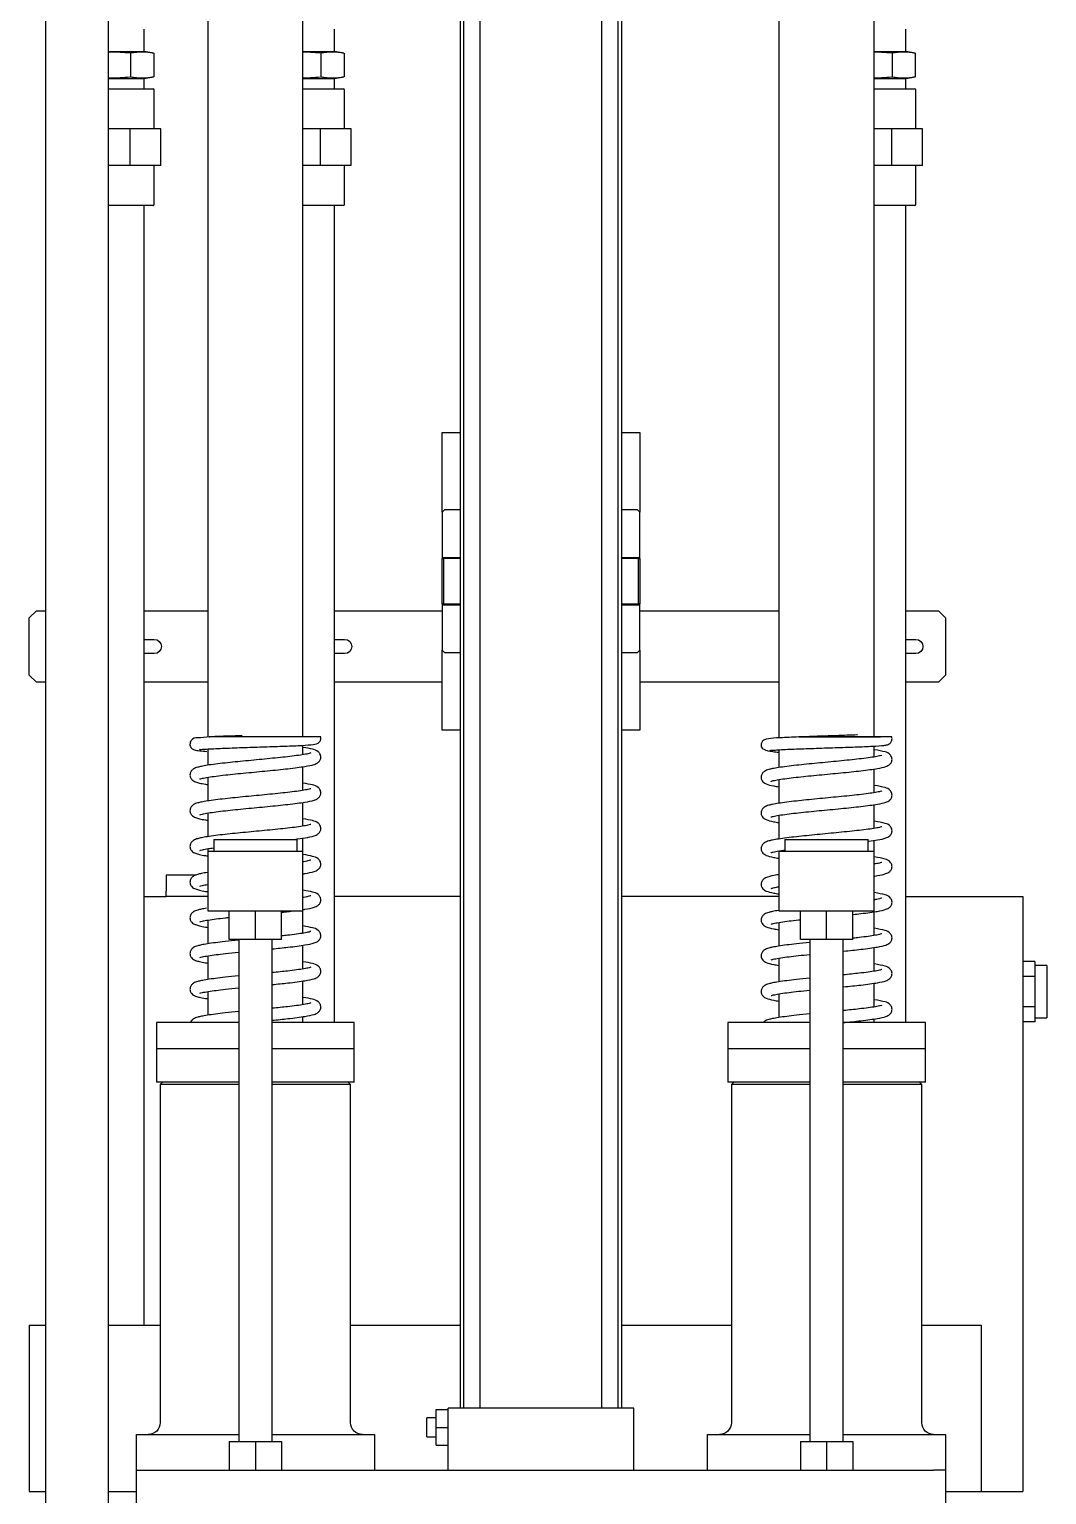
# Model space of a CAD drawing. Header units: millimetres. Extents: x 0 to 1189, y 0 to 841.
# Drawn here: x 989.97 to 1018.47, y 705.33 to 746.37 of the extents above; entities that cross this region are included whole.
import ezdxf

# ---------------------------------------------------------------- set-up
doc = ezdxf.new("R2010")
doc.units = ezdxf.units.MM
doc.layers.add('205', color=7, linetype='CONTINUOUS', true_color=0xffffff)

msp = doc.modelspace()

# ---------------------------------------------------------------- linework, layer by layer
at = {"layer": '205', "color": 252, "linetype": 'Continuous'}
for p, q in [((990.419, 787.575), (990.419, 704.519)), ((992.185, 704.519), (992.185, 787.575)), ((994.969, 780.345), (994.969, 726.548)), ((997.635, 726.551), (997.635, 780.345)), ((1002.135, 780.345), (1002.135, 707.751)), ((1002.602, 707.751), (1002.602, 780.345)), ((1006.002, 780.345), (1006.002, 707.751)), ((1006.469, 707.751), (1006.469, 780.345)), ((1010.969, 780.345), (1010.969, 726.526)), ((1013.635, 726.551), (1013.635, 780.345)), ((1006.569, 707.751), (1006.569, 777.818)), ((1002.035, 777.317), (1002.035, 707.751)), ((993.185, 745.748), (993.185, 746.368)), ((998.519, 745.748), (998.519, 746.368)), ((1014.519, 745.748), (1014.519, 746.368)), ((992.185, 745.748), (993.185, 745.748)), ((992.794, 745.701), (992.804, 745.701)), ((992.804, 745.701), (992.804, 745.034)), ((992.804, 745.701), (992.809, 745.701)), ((993.45, 745.701), (993.185, 745.748)), ((993.448, 745.701), (993.454, 745.701)), ((993.454, 745.701), (993.454, 745.034)), ((997.635, 745.748), (998.519, 745.748)), ((998.128, 745.701), (998.137, 745.701)), ((998.137, 745.701), (998.137, 745.034)), ((998.137, 745.701), (998.142, 745.701)), ((998.783, 745.701), (998.519, 745.748)), ((998.782, 745.701), (998.787, 745.701)), ((998.787, 745.701), (998.787, 745.034)), ((1013.635, 745.748), (1014.519, 745.748)), ((1014.128, 745.701), (1014.137, 745.701)), ((1014.137, 745.701), (1014.137, 745.034)), ((1014.137, 745.701), (1014.142, 745.701)), ((1014.783, 745.701), (1014.519, 745.748)), ((1014.782, 745.701), (1014.787, 745.701)), ((1014.787, 745.701), (1014.787, 745.034)), ((992.185, 744.987), (993.183, 744.987)), ((992.804, 745.034), (992.794, 745.034)), ((992.809, 745.034), (992.804, 745.034)), ((993.183, 744.987), (993.185, 744.987)), ((993.185, 744.987), (993.45, 745.034)), ((993.185, 744.701), (993.185, 744.987)), ((993.454, 745.034), (993.448, 745.034)), ((997.636, 744.987), (998.516, 744.987)), ((998.137, 745.034), (998.128, 745.034)), ((998.142, 745.034), (998.137, 745.034)), ((998.516, 744.987), (998.519, 744.987)), ((998.519, 744.987), (998.783, 745.034)), ((998.519, 744.701), (998.519, 744.987)), ((998.787, 745.034), (998.782, 745.034)), ((1013.636, 744.987), (1014.516, 744.987)), ((1014.137, 745.034), (1014.128, 745.034)), ((1014.142, 745.034), (1014.137, 745.034)), ((1014.516, 744.987), (1014.519, 744.987)), ((1014.519, 744.987), (1014.783, 745.034)), ((1014.519, 744.701), (1014.519, 744.987)), ((1014.787, 745.034), (1014.782, 745.034)), ((992.185, 744.701), (993.435, 744.701)), ((993.469, 743.584), (993.469, 744.668)), ((997.635, 744.701), (998.769, 744.701)), ((998.802, 743.584), (998.802, 744.668)), ((1013.635, 744.701), (1014.769, 744.701)), ((1014.802, 743.584), (1014.802, 744.668)), ((992.796, 743.584), (992.185, 743.584)), ((992.796, 742.551), (992.796, 743.584)), ((993.652, 743.584), (992.796, 743.584)), ((993.652, 742.551), (993.652, 743.584)), ((998.13, 743.584), (997.635, 743.584)), ((998.13, 742.551), (998.13, 743.584)), ((998.986, 743.584), (998.13, 743.584)), ((998.986, 742.551), (998.986, 743.584)), ((1014.13, 743.584), (1013.635, 743.584)), ((1014.13, 742.551), (1014.13, 743.584)), ((1014.986, 743.584), (1014.13, 743.584)), ((1014.986, 742.551), (1014.986, 743.584)), ((992.796, 742.551), (992.185, 742.551)), ((993.652, 742.551), (992.796, 742.551)), ((993.469, 741.468), (993.469, 742.551)), ((998.13, 742.551), (997.635, 742.551)), ((998.986, 742.551), (998.13, 742.551)), ((998.802, 741.468), (998.802, 742.551)), ((1014.13, 742.551), (1013.635, 742.551)), ((1014.986, 742.551), (1014.13, 742.551)), ((1014.802, 741.468), (1014.802, 742.551)), ((993.435, 741.434), (992.185, 741.434)), ((993.185, 710.085), (993.185, 741.434)), ((998.769, 741.434), (997.635, 741.434)), ((998.519, 718.551), (998.519, 741.434)), ((1014.769, 741.434), (1013.635, 741.434)), ((1014.519, 718.551), (1014.519, 741.434)), ((1001.535, 732.846), (1001.535, 735.08)), ((1001.535, 735.08), (1002.036, 735.08)), ((1006.569, 735.08), (1007.069, 735.08)), ((1007.069, 735.08), (1007.069, 732.846)), ((1001.602, 732.913), (1001.535, 732.846)), ((1002.035, 732.913), (1001.602, 732.913)), ((1007.002, 732.913), (1006.569, 732.913)), ((1007.069, 732.846), (1007.002, 732.913)), ((1001.535, 732.846), (1001.535, 731.546)), ((1007.069, 731.546), (1007.069, 732.846)), ((1001.569, 731.58), (1001.535, 731.546)), ((1001.535, 730.28), (1001.535, 731.546)), ((1001.535, 731.546), (1001.569, 731.546)), ((1001.569, 731.58), (1002.035, 731.58)), ((1001.569, 731.58), (1001.569, 731.546)), ((1001.569, 731.546), (1001.569, 730.28)), ((1002.035, 731.546), (1001.569, 731.546)), ((1006.569, 731.58), (1007.035, 731.58)), ((1007.035, 731.546), (1006.569, 731.546)), ((1007.035, 731.546), (1007.035, 731.58)), ((1007.069, 731.546), (1007.035, 731.58)), ((1007.035, 730.28), (1007.035, 731.546)), ((1007.035, 731.546), (1007.069, 731.546)), ((1007.069, 731.546), (1007.069, 730.28)), ((990.169, 730.084), (989.969, 729.884)), ((990.169, 730.084), (990.419, 730.084)), ((993.186, 730.084), (994.969, 730.084)), ((998.519, 730.084), (1001.536, 730.084)), ((1001.569, 730.28), (1001.535, 730.28)), ((1001.535, 730.28), (1001.569, 730.246)), ((1001.535, 730.28), (1001.535, 728.98)), ((1001.569, 730.28), (1002.035, 730.28)), ((1001.569, 730.28), (1001.569, 730.246)), ((1002.035, 730.246), (1001.569, 730.246)), ((1006.569, 730.28), (1007.035, 730.28)), ((1007.035, 730.246), (1006.569, 730.246)), ((1007.035, 730.246), (1007.035, 730.28)), ((1007.069, 730.28), (1007.035, 730.28)), ((1007.035, 730.246), (1007.069, 730.28)), ((1007.069, 728.98), (1007.069, 730.28)), ((1007.069, 730.084), (1010.969, 730.084)), ((1014.519, 730.084), (1015.435, 730.084)), ((1015.635, 729.884), (1015.435, 730.084)), ((989.969, 728.284), (989.969, 729.884)), ((1015.635, 729.884), (1015.635, 728.284)), ((993.185, 729.284), (993.469, 729.284)), ((998.519, 729.284), (998.802, 729.284)), ((1014.519, 729.284), (1014.802, 729.284)), ((993.469, 728.884), (993.185, 728.884)), ((998.802, 728.884), (998.519, 728.884)), ((1001.535, 726.746), (1001.535, 728.98)), ((1001.535, 728.98), (1001.602, 728.913)), ((1001.602, 728.913), (1002.035, 728.913)), ((1006.569, 728.913), (1007.002, 728.913)), ((1007.002, 728.913), (1007.069, 728.98)), ((1007.069, 728.98), (1007.069, 726.746)), ((1014.802, 728.884), (1014.519, 728.884)), ((989.969, 728.284), (990.169, 728.084)), ((990.419, 728.084), (990.169, 728.084)), ((994.969, 728.084), (993.186, 728.084)), ((1001.536, 728.084), (998.519, 728.084)), ((1010.969, 728.084), (1007.069, 728.084)), ((1015.435, 728.084), (1014.519, 728.084)), ((1015.435, 728.084), (1015.635, 728.284)), ((1002.036, 726.746), (1001.535, 726.746)), ((1007.069, 726.746), (1006.569, 726.746)), ((994.969, 726.215), (994.969, 725.76)), ((997.635, 726.056), (997.635, 726.319)), ((1010.969, 726.194), (1010.969, 725.696)), ((1013.635, 725.992), (1013.635, 726.297)), ((997.635, 725.055), (997.635, 725.719)), ((1013.635, 724.993), (1013.635, 725.656)), ((994.969, 725.422), (994.969, 724.76)), ((1010.969, 725.358), (1010.969, 724.696)), ((997.635, 724.056), (997.635, 724.72)), ((994.969, 724.423), (994.969, 723.759)), ((1010.969, 724.357), (1010.969, 723.695)), ((1013.635, 723.992), (1013.635, 724.657)), ((995.135, 723.684), (995.135, 723.351)), ((995.135, 723.684), (996.302, 723.684)), ((996.302, 723.684), (997.469, 723.684)), ((997.469, 723.351), (997.469, 723.684)), ((997.635, 723.352), (997.635, 723.72)), ((1011.135, 723.684), (1011.135, 723.351)), ((1011.135, 723.684), (1012.302, 723.684)), ((1012.302, 723.684), (1013.469, 723.684)), ((1013.469, 723.351), (1013.469, 723.684)), ((1013.635, 723.352), (1013.635, 723.656)), ((994.969, 723.422), (994.969, 723.352)), ((994.969, 723.351), (994.969, 721.684)), ((994.969, 723.351), (996.302, 723.351)), ((996.302, 723.351), (997.635, 723.351)), ((997.635, 721.684), (997.635, 723.351)), ((1010.969, 723.358), (1010.969, 723.352)), ((1010.969, 723.351), (1010.969, 721.684)), ((1010.969, 723.351), (1012.302, 723.351)), ((1012.302, 723.351), (1013.635, 723.351)), ((1013.635, 721.684), (1013.635, 723.351)), ((994.64, 722.684), (993.802, 722.684)), ((993.802, 722.684), (993.802, 722.235)), ((993.802, 722.604), (993.802, 722.44)), ((993.802, 722.403), (993.802, 722.274)), ((993.802, 722.148), (993.802, 722.235)), ((993.185, 722.084), (993.802, 722.084)), ((993.802, 722.084), (993.802, 722.148)), ((994.969, 722.084), (993.802, 722.084)), ((1002.036, 722.084), (998.519, 722.084)), ((1010.969, 722.084), (1006.569, 722.084)), ((1014.519, 722.084), (1017.802, 722.084)), ((1017.802, 722.084), (1017.802, 705.418)), ((994.969, 721.684), (996.302, 721.684)), ((994.969, 721.422), (994.969, 720.76)), ((995.569, 720.884), (995.569, 721.684)), ((996.302, 720.884), (996.302, 721.684)), ((996.302, 721.684), (997.635, 721.684)), ((997.035, 720.884), (997.035, 721.684)), ((997.635, 721.056), (997.635, 721.686)), ((1010.969, 721.684), (1012.302, 721.684)), ((1011.569, 720.884), (1011.569, 721.684)), ((1012.302, 720.884), (1012.302, 721.684)), ((1012.302, 721.684), (1013.635, 721.684)), ((1013.035, 720.884), (1013.035, 721.684)), ((1013.635, 720.992), (1013.635, 721.656)), ((1010.969, 721.358), (1010.969, 720.696)), ((996.302, 720.884), (995.569, 720.884)), ((995.835, 720.884), (995.835, 706.818)), ((997.035, 720.884), (996.302, 720.884)), ((996.769, 706.818), (996.769, 720.884)), ((997.635, 720.056), (997.635, 720.719)), ((1012.302, 720.884), (1011.569, 720.884)), ((1011.835, 720.884), (1011.835, 706.818)), ((1013.035, 720.884), (1012.302, 720.884)), ((1012.769, 706.818), (1012.769, 720.884)), ((1013.635, 719.992), (1013.635, 720.657)), ((994.969, 720.422), (994.969, 719.76)), ((1010.969, 720.358), (1010.969, 719.696)), ((1018.135, 720.264), (1017.802, 720.264)), ((1018.135, 720.264), (1018.135, 720.053)), ((1018.135, 719.841), (1017.802, 719.841)), ((1018.469, 720.151), (1018.135, 720.151)), ((1018.135, 720.053), (1018.135, 719.841)), ((1018.135, 719.841), (1018.135, 719.418)), ((1018.469, 720.151), (1018.469, 718.684)), ((994.969, 719.422), (994.969, 718.76)), ((997.635, 719.056), (997.635, 719.72)), ((1010.969, 719.358), (1010.969, 718.695)), ((1013.635, 718.992), (1013.635, 719.656)), ((1018.135, 719.418), (1018.135, 718.994)), ((1018.135, 718.994), (1017.802, 718.994)), ((1018.135, 718.994), (1018.135, 718.782)), ((993.535, 718.551), (993.535, 717.818)), ((995.835, 718.551), (993.535, 718.551)), ((999.069, 718.551), (996.768, 718.551)), ((997.635, 718.552), (997.635, 718.719)), ((999.069, 717.818), (999.069, 718.551)), ((1009.535, 718.551), (1009.535, 717.818)), ((1011.835, 718.551), (1009.535, 718.551)), ((1015.069, 718.551), (1012.763, 718.551)), ((1013.635, 718.552), (1013.635, 718.656)), ((1015.069, 717.818), (1015.069, 718.551)), ((1018.135, 718.571), (1017.802, 718.571)), ((1018.135, 718.782), (1018.135, 718.571)), ((1018.135, 718.684), (1018.469, 718.684)), ((993.535, 717.818), (993.535, 716.884)), ((995.835, 717.818), (993.535, 717.818)), ((995.835, 717.818), (993.535, 717.818)), ((999.069, 717.818), (996.768, 717.818)), ((999.069, 717.818), (996.768, 717.818)), ((999.069, 716.884), (999.069, 717.818)), ((1009.535, 717.818), (1009.535, 716.884)), ((1011.835, 717.818), (1009.535, 717.818)), ((1011.835, 717.818), (1009.535, 717.818)), ((1015.069, 717.818), (1012.768, 717.818)), ((1015.069, 717.818), (1012.768, 717.818)), ((1015.069, 716.884), (1015.069, 717.818)), ((995.835, 716.884), (993.535, 716.884)), ((993.702, 716.884), (993.635, 716.818)), ((993.635, 716.818), (993.635, 707.351)), ((995.835, 716.818), (993.635, 716.818)), ((999.069, 716.884), (996.768, 716.884)), ((998.969, 716.818), (996.769, 716.818)), ((998.969, 716.818), (998.902, 716.884)), ((998.969, 707.351), (998.969, 716.818)), ((1011.835, 716.884), (1009.535, 716.884)), ((1009.702, 716.884), (1009.635, 716.818)), ((1009.635, 716.818), (1009.635, 707.351)), ((1011.835, 716.818), (1009.635, 716.818)), ((1015.069, 716.884), (1012.768, 716.884)), ((1014.969, 716.818), (1012.769, 716.818)), ((1014.969, 716.818), (1014.902, 716.884)), ((1014.969, 707.351), (1014.969, 716.818)), ((989.969, 710.084), (989.969, 705.418)), ((989.969, 710.084), (990.419, 710.084)), ((992.186, 710.084), (993.636, 710.084)), ((998.969, 710.084), (1002.036, 710.084)), ((1006.569, 710.084), (1009.635, 710.084)), ((1014.969, 710.084), (1016.635, 710.084)), ((1016.635, 710.084), (1016.635, 705.418)), ((1001.369, 707.484), (1001.102, 707.484)), ((1001.102, 706.951), (1001.102, 707.484)), ((1001.369, 707.218), (1001.369, 707.718)), ((1001.369, 707.718), (1001.702, 707.718)), ((1001.702, 706.018), (1001.702, 707.751)), ((1002.369, 707.751), (1001.702, 707.751)), ((1006.235, 707.751), (1002.369, 707.751)), ((1006.902, 707.751), (1006.235, 707.751)), ((1006.902, 706.018), (1006.902, 707.751)), ((1001.369, 707.218), (1001.702, 707.218)), ((1001.369, 706.718), (1001.369, 707.218)), ((992.969, 706.018), (992.969, 707.018)), ((992.969, 707.018), (993.635, 707.018)), ((993.635, 707.018), (995.836, 707.018)), ((995.569, 706.818), (995.569, 706.018)), ((995.569, 706.818), (996.302, 706.818)), ((996.302, 706.818), (996.302, 706.018)), ((996.302, 706.818), (997.035, 706.818)), ((996.769, 707.018), (998.969, 707.018)), ((997.035, 706.818), (997.035, 706.018)), ((998.969, 707.018), (999.635, 707.018)), ((999.635, 707.018), (999.635, 706.018)), ((1001.102, 706.951), (1001.369, 706.951)), ((1001.369, 706.718), (1001.702, 706.718)), ((1008.969, 706.018), (1008.969, 707.018)), ((1008.969, 707.018), (1009.635, 707.018)), ((1009.635, 707.018), (1011.836, 707.018)), ((1011.569, 706.818), (1011.569, 706.018)), ((1011.569, 706.818), (1012.302, 706.818)), ((1012.302, 706.818), (1012.302, 706.018)), ((1012.302, 706.818), (1013.035, 706.818)), ((1012.769, 707.018), (1014.969, 707.018)), ((1013.035, 706.818), (1013.035, 706.018)), ((1014.969, 707.018), (1015.635, 707.018)), ((1015.635, 707.018), (1015.635, 706.018)), ((992.969, 704.684), (992.969, 706.018)), ((992.969, 706.018), (993.302, 706.018)), ((993.302, 706.018), (995.99, 706.018)), ((995.99, 706.018), (996.302, 706.018)), ((996.302, 706.018), (996.614, 706.018)), ((996.614, 706.018), (1011.99, 706.018)), ((1011.99, 706.018), (1012.302, 706.018)), ((1012.302, 706.018), (1012.614, 706.018)), ((1012.614, 706.018), (1015.302, 706.018)), ((1015.635, 706.018), (1015.302, 706.018)), ((1015.635, 706.018), (1015.635, 704.684)), ((989.969, 705.418), (990.419, 705.418)), ((992.186, 705.418), (992.969, 705.418)), ((1015.635, 705.418), (1016.635, 705.418)), ((1016.635, 705.418), (1017.802, 705.418))]:
    msp.add_line(p, q, dxfattribs=at)
for centre, start, end in [((993.435, 744.668), 0, 90), ((998.769, 744.668), 0, 90), ((1014.769, 744.668), 0, 90), ((993.435, 741.468), 270, 0), ((998.769, 741.468), 270, 0), ((1014.769, 741.468), 270, 0)]:
    msp.add_arc(centre, 0.0333, start, end, dxfattribs=at)
at = {"layer": '205', "color": 252, "linetype": 'Continuous', "extrusion": (0, 0, -1)}
for centre, radius, start, end in [((-993.469, 729.084), 0.2, 90, 270), ((-998.802, 729.084), 0.2, 90, 270), ((-1014.802, 729.084), 0.2, 90, 270), ((-993.302, 707.351), 0.333, 180, 270), ((-999.302, 707.351), 0.333, 270, 0), ((-1009.302, 707.351), 0.333, 180, 270), ((-1015.302, 707.351), 0.333, 270, 0)]:
    msp.add_arc(centre, radius, start, end, dxfattribs=at)
at = {"layer": '205', "color": 252, "linetype": 'Continuous'}
for points, knots in [([(992.794, 745.701), (992.7, 745.709), (992.605, 745.716), (992.417, 745.725), (992.308, 745.728), (992.199, 745.727), (992.185, 745.727)], [0, 0, 0, 0, 0.464968, 0.464968, 0.929936, 1, 1, 1, 1]), ([(993.448, 745.701), (993.395, 745.709), (993.342, 745.716), (993.235, 745.725), (993.129, 745.73), (993.022, 745.725), (992.916, 745.716), (992.862, 745.709), (992.809, 745.701)], [0, 0, 0, 0, 0.25, 0.25, 0.5, 0.75, 0.75, 1, 1, 1, 1]), ([(998.128, 745.701), (998.033, 745.709), (997.939, 745.716), (997.775, 745.724), (997.705, 745.726), (997.636, 745.727)], [0, 0, 0, 0, 0.575767, 0.575767, 1, 1, 1, 1]), ([(998.782, 745.701), (998.728, 745.709), (998.675, 745.716), (998.569, 745.725), (998.462, 745.73), (998.355, 745.725), (998.249, 745.716), (998.196, 745.709), (998.142, 745.701)], [0, 0, 0, 0, 0.25, 0.25, 0.5, 0.75, 0.75, 1, 1, 1, 1]), ([(1014.128, 745.701), (1014.033, 745.709), (1013.939, 745.716), (1013.775, 745.724), (1013.705, 745.726), (1013.636, 745.727)], [0, 0, 0, 0, 0.575767, 0.575767, 1, 1, 1, 1]), ([(1014.782, 745.701), (1014.728, 745.709), (1014.675, 745.716), (1014.569, 745.725), (1014.462, 745.73), (1014.355, 745.725), (1014.249, 745.716), (1014.196, 745.709), (1014.142, 745.701)], [0, 0, 0, 0, 0.25, 0.25, 0.5, 0.75, 0.75, 1, 1, 1, 1]), ([(992.185, 745.008), (992.199, 745.008), (992.308, 745.007), (992.417, 745.01), (992.605, 745.019), (992.7, 745.026), (992.794, 745.034)], [0, 0, 0, 0, 0.070064, 0.535032, 0.535032, 1, 1, 1, 1]), ([(992.809, 745.034), (992.862, 745.026), (992.916, 745.019), (993.022, 745.01), (993.129, 745.005), (993.235, 745.01), (993.342, 745.019), (993.395, 745.026), (993.448, 745.034)], [0, 0, 0, 0, 0.25, 0.25, 0.5, 0.75, 0.75, 1, 1, 1, 1]), ([(997.636, 745.008), (997.705, 745.009), (997.775, 745.011), (997.939, 745.019), (998.033, 745.026), (998.128, 745.034)], [0, 0, 0, 0, 0.424233, 0.424233, 1, 1, 1, 1]), ([(998.142, 745.034), (998.196, 745.026), (998.249, 745.019), (998.355, 745.01), (998.462, 745.005), (998.569, 745.01), (998.675, 745.019), (998.728, 745.026), (998.782, 745.034)], [0, 0, 0, 0, 0.25, 0.25, 0.5, 0.75, 0.75, 1, 1, 1, 1]), ([(1013.636, 745.008), (1013.705, 745.009), (1013.775, 745.011), (1013.939, 745.019), (1014.033, 745.026), (1014.128, 745.034)], [0, 0, 0, 0, 0.424233, 0.424233, 1, 1, 1, 1]), ([(1014.142, 745.034), (1014.196, 745.026), (1014.249, 745.019), (1014.355, 745.01), (1014.462, 745.005), (1014.569, 745.01), (1014.675, 745.019), (1014.728, 745.026), (1014.782, 745.034)], [0, 0, 0, 0, 0.25, 0.25, 0.5, 0.75, 0.75, 1, 1, 1, 1]), ([(995.929, 726.587), (995.794, 726.583), (995.47, 726.571), (995.014, 726.558), (994.692, 726.514), (994.614, 726.545), (994.505, 726.456), (994.475, 726.404), (994.466, 726.351), (994.472, 726.307), (994.489, 726.261), (994.529, 726.215), (994.601, 726.184), (994.732, 726.163), (994.869, 726.152), (994.945, 726.147)], [0, 0, 0, 0, 0.112055, 0.288455, 0.477113, 0.608784, 0.628562, 0.648867, 0.670464, 0.681138, 0.69207, 0.722171, 0.793898, 0.898377, 1, 1, 1, 1]), ([(994.741, 726.205), (994.742, 726.204), (994.752, 726.201), (994.815, 726.205), (994.968, 726.215), (995.185, 726.226), (995.518, 726.24), (995.988, 726.256), (996.579, 726.275), (997.153, 726.295), (997.629, 726.314), (997.914, 726.34), (998.057, 726.351), (998.12, 726.445), (998.131, 726.478), (998.137, 726.511), (998.135, 726.536), (998.132, 726.553)], [0, 0, 0, 0, 0.019323, 0.076699, 0.139364, 0.204828, 0.268896, 0.388308, 0.50025, 0.618325, 0.745902, 0.866477, 0.961867, 0.977308, 0.983753, 0.989528, 1, 1, 1, 1]), ([(998.133, 726.551), (998.132, 726.551), (998.124, 726.551), (998.101, 726.551), (998.094, 726.551), (998.077, 726.551), (998.067, 726.551), (998.036, 726.551), (998.01, 726.551), (997.952, 726.551), (997.918, 726.551), (997.862, 726.551), (997.842, 726.551), (997.8, 726.551), (997.756, 726.551), (997.709, 726.551), (997.66, 726.551), (997.635, 726.551), (997.557, 726.551), (997.502, 726.551), (997.386, 726.551), (997.326, 726.551), (997.199, 726.551), (997.133, 726.551), (997.031, 726.551), (996.997, 726.551), (996.927, 726.551), (996.892, 726.551), (996.785, 726.551), (996.714, 726.551), (996.569, 726.551), (996.496, 726.551), (996.349, 726.551), (996.274, 726.551), (996.163, 726.551), (996.126, 726.551), (996.053, 726.551), (996.016, 726.551), (995.908, 726.551), (995.837, 726.551), (995.7, 726.551), (995.632, 726.551), (995.534, 726.551), (995.502, 726.551), (995.439, 726.551), (995.408, 726.551), (995.318, 726.551), (995.261, 726.551), (995.182, 726.551), (995.156, 726.551), (995.107, 726.551), (995.084, 726.551), (995.052, 726.551), (995.042, 726.551), (995.028, 726.551), (995.024, 726.551), (995.018, 726.551), (995.016, 726.551), (995.012, 726.551), (995.011, 726.551), (995.009, 726.551), (995.009, 726.551), (995.009, 726.551), (995.01, 726.551), (995.013, 726.551), (995.016, 726.551), (995.02, 726.551), (995.022, 726.551), (995.024, 726.551)], [0, 0, 0, 0, 0.067276, 0.067276, 0.092319, 0.092319, 0.117361, 0.117361, 0.167445, 0.167445, 0.21753, 0.21753, 0.242572, 0.242572, 0.267614, 0.292657, 0.292657, 0.317699, 0.317699, 0.367783, 0.367783, 0.417868, 0.417868, 0.467952, 0.467952, 0.492995, 0.492995, 0.518037, 0.518037, 0.568121, 0.568121, 0.618206, 0.618206, 0.66829, 0.66829, 0.693333, 0.693333, 0.718375, 0.718375, 0.768459, 0.768459, 0.818544, 0.818544, 0.843586, 0.843586, 0.868628, 0.868628, 0.918713, 0.918713, 0.943755, 0.943755, 0.968797, 0.968797, 0.981318, 0.981318, 0.987579, 0.987579, 0.990709, 0.990709, 0.993839, 0.993839, 0.995405, 0.995405, 0.99697, 0.99697, 0.998535, 0.998535, 1, 1, 1, 1]), ([(1013.165, 726.608), (1013.162, 726.608), (1012.991, 726.601), (1012.579, 726.587), (1011.958, 726.566), (1011.352, 726.546), (1010.886, 726.522), (1010.654, 726.509), (1010.538, 726.465), (1010.496, 726.418), (1010.478, 726.385), (1010.469, 726.341), (1010.469, 726.316), (1010.478, 726.251), (1010.557, 726.186), (1010.733, 726.146), (1010.904, 726.13), (1010.964, 726.125)], [0, 0, 0, 0, 0.002875, 0.132831, 0.254746, 0.385765, 0.526593, 0.654482, 0.707677, 0.725898, 0.738457, 0.747362, 0.754225, 0.763928, 0.832293, 0.945767, 1, 1, 1, 1]), ([(1010.707, 726.173), (1010.707, 726.173), (1010.719, 726.175), (1010.783, 726.181), (1010.934, 726.191), (1011.142, 726.202), (1011.465, 726.216), (1011.94, 726.232), (1012.547, 726.252), (1013.128, 726.272), (1013.621, 726.292), (1013.877, 726.31), (1013.985, 726.324), (1014.051, 726.349), (1014.096, 726.384), (1014.125, 726.434), (1014.137, 726.481), (1014.135, 726.525), (1014.127, 726.549), (1014.123, 726.558)], [0, 0, 0, 0, 0.015318, 0.074945, 0.141127, 0.205191, 0.267478, 0.385024, 0.50152, 0.618367, 0.738426, 0.86425, 0.918176, 0.940175, 0.960501, 0.97104, 0.982121, 0.992776, 1, 1, 1, 1]), ([(1014.127, 726.551), (1014.127, 726.551), (1014.127, 726.551), (1014.126, 726.551), (1014.121, 726.551), (1014.106, 726.551), (1014.1, 726.551), (1014.085, 726.551), (1014.069, 726.551), (1014.048, 726.551), (1014.024, 726.551), (1014.012, 726.551), (1013.97, 726.551), (1013.939, 726.551), (1013.868, 726.551), (1013.829, 726.551), (1013.742, 726.551), (1013.694, 726.551), (1013.618, 726.551), (1013.592, 726.551), (1013.538, 726.551), (1013.51, 726.551), (1013.424, 726.551), (1013.365, 726.551), (1013.241, 726.551), (1013.177, 726.551), (1013.044, 726.551), (1012.974, 726.551), (1012.868, 726.551), (1012.833, 726.551), (1012.761, 726.551), (1012.724, 726.551), (1012.615, 726.551), (1012.542, 726.551), (1012.395, 726.551), (1012.322, 726.551), (1012.211, 726.551), (1012.174, 726.551), (1012.101, 726.551), (1012.065, 726.551), (1011.957, 726.551), (1011.886, 726.551), (1011.783, 726.551), (1011.749, 726.551), (1011.682, 726.551), (1011.649, 726.551), (1011.602, 726.551), (1011.586, 726.551), (1011.564, 726.551), (1011.557, 726.551), (1011.546, 726.551), (1011.543, 726.551), (1011.536, 726.551), (1011.533, 726.551), (1011.529, 726.551), (1011.528, 726.551), (1011.526, 726.551), (1011.526, 726.551), (1011.528, 726.551), (1011.53, 726.551), (1011.534, 726.551), (1011.537, 726.551), (1011.544, 726.551), (1011.548, 726.551), (1011.558, 726.551), (1011.562, 726.551), (1011.585, 726.551), (1011.603, 726.551), (1011.656, 726.551), (1011.692, 726.551), (1011.763, 726.551), (1011.799, 726.551), (1011.979, 726.551), (1012.124, 726.551), (1012.307, 726.551), (1012.343, 726.551), (1012.417, 726.551), (1012.453, 726.551), (1012.562, 726.551), (1012.633, 726.551), (1012.772, 726.551), (1012.84, 726.551), (1012.939, 726.551), (1012.972, 726.551), (1013.036, 726.551), (1013.068, 726.551), (1013.222, 726.551), (1013.333, 726.551), (1013.454, 726.551), (1013.477, 726.551), (1013.521, 726.551), (1013.542, 726.551), (1013.602, 726.551), (1013.637, 726.551), (1013.699, 726.551), (1013.725, 726.551), (1013.768, 726.551), (1013.783, 726.551), (1013.8, 726.551), (1013.804, 726.551), (1013.809, 726.551), (1013.811, 726.551), (1013.811, 726.551), (1013.806, 726.551), (1013.786, 726.551), (1013.771, 726.551), (1013.74, 726.551), (1013.728, 726.551), (1013.703, 726.551), (1013.689, 726.551), (1013.643, 726.551), (1013.608, 726.551), (1013.549, 726.551), (1013.528, 726.551), (1013.483, 726.551), (1013.46, 726.551), (1013.388, 726.551), (1013.336, 726.551), (1013.265, 726.551), (1013.249, 726.551), (1013.233, 726.551)], [0, 0, 0, 0, 0.001971, 0.001971, 0.028741, 0.028741, 0.042126, 0.042126, 0.055512, 0.068897, 0.068897, 0.082282, 0.082282, 0.109052, 0.109052, 0.135822, 0.135822, 0.162593, 0.162593, 0.175978, 0.175978, 0.189363, 0.189363, 0.216133, 0.216133, 0.242903, 0.242903, 0.269674, 0.269674, 0.283059, 0.283059, 0.296444, 0.296444, 0.323214, 0.323214, 0.349984, 0.349984, 0.363369, 0.363369, 0.376754, 0.376754, 0.403525, 0.403525, 0.41691, 0.41691, 0.430295, 0.430295, 0.436988, 0.436988, 0.440334, 0.440334, 0.442007, 0.442007, 0.44368, 0.44368, 0.444517, 0.444517, 0.445353, 0.445353, 0.44619, 0.44619, 0.447026, 0.447026, 0.4487, 0.4487, 0.450373, 0.450373, 0.457065, 0.457065, 0.47045, 0.47045, 0.483835, 0.483835, 0.537376, 0.537376, 0.550761, 0.550761, 0.564146, 0.564146, 0.590916, 0.590916, 0.617687, 0.617687, 0.631072, 0.631072, 0.644457, 0.644457, 0.697997, 0.697997, 0.711383, 0.711383, 0.724768, 0.724768, 0.751538, 0.751538, 0.778308, 0.778308, 0.805078, 0.805078, 0.818464, 0.818464, 0.831849, 0.831849, 0.858619, 0.858619, 0.885389, 0.885389, 0.898774, 0.898774, 0.912159, 0.912159, 0.93893, 0.93893, 0.952315, 0.952315, 0.9657, 0.9657, 0.99247, 0.99247, 1, 1, 1, 1]), ([(997.856, 726.103), (997.856, 726.103), (997.855, 726.104), (997.814, 726.088), (997.668, 726.059), (997.462, 726.028), (997.133, 725.988), (996.646, 725.938), (996.023, 725.88), (995.422, 725.82), (995.016, 725.77), (994.796, 725.73), (994.678, 725.703), (994.585, 725.67), (994.514, 725.615), (994.467, 725.542), (994.469, 725.429), (994.536, 725.333), (994.62, 725.293), (994.739, 725.258), (994.855, 725.235), (994.94, 725.222), (994.96, 725.219)], [0, 0, 0, 0, 0.001617, 0.049633, 0.103418, 0.156916, 0.209358, 0.30953, 0.408274, 0.507375, 0.614156, 0.663632, 0.701971, 0.748091, 0.773706, 0.797446, 0.819961, 0.841369, 0.886123, 0.931098, 0.984344, 1, 1, 1, 1]), ([(994.747, 725.373), (994.747, 725.373), (994.752, 725.375), (994.812, 725.394), (994.972, 725.424), (995.194, 725.455), (995.536, 725.496), (996.03, 725.545), (996.654, 725.604), (997.246, 725.664), (997.695, 725.723), (997.914, 725.767), (998.04, 725.817), (998.109, 725.883), (998.146, 725.974), (998.118, 726.084), (998.024, 726.177), (997.901, 726.209), (997.744, 726.242), (997.637, 726.259), (997.636, 726.259)], [0, 0, 0, 0, 0.010141, 0.05855, 0.114656, 0.1689, 0.221104, 0.320807, 0.419391, 0.518455, 0.625665, 0.710882, 0.756305, 0.78064, 0.804846, 0.828326, 0.849853, 0.917516, 0.998799, 1, 1, 1, 1]), ([(1013.855, 726.038), (1013.854, 726.04), (1013.818, 726.025), (1013.678, 725.996), (1013.476, 725.966), (1013.149, 725.925), (1012.66, 725.876), (1012.031, 725.816), (1011.424, 725.756), (1011.015, 725.705), (1010.795, 725.666), (1010.674, 725.638), (1010.578, 725.604), (1010.506, 725.544), (1010.463, 725.465), (1010.473, 725.356), (1010.537, 725.27), (1010.633, 725.222), (1010.768, 725.187), (1010.912, 725.162), (1010.964, 725.154)], [0, 0, 0, 0, 0.046624, 0.099509, 0.15271, 0.205392, 0.306232, 0.405636, 0.505427, 0.613152, 0.662142, 0.700728, 0.749344, 0.775136, 0.798452, 0.819777, 0.839219, 0.881642, 0.960489, 1, 1, 1, 1]), ([(1010.746, 725.308), (1010.746, 725.308), (1010.757, 725.313), (1010.833, 725.335), (1011.007, 725.366), (1011.241, 725.397), (1011.591, 725.438), (1012.09, 725.487), (1012.713, 725.546), (1013.298, 725.606), (1013.728, 725.664), (1013.935, 725.708), (1014.058, 725.763), (1014.116, 725.833), (1014.136, 725.895), (1014.137, 725.968), (1014.067, 726.1), (1013.922, 726.138), (1013.766, 726.173), (1013.645, 726.194)], [0, 0, 0, 0, 0.01714, 0.067242, 0.124758, 0.179231, 0.231386, 0.331147, 0.430059, 0.529646, 0.637474, 0.721004, 0.766295, 0.790441, 0.802892, 0.815629, 0.839152, 0.903096, 1, 1, 1, 1]), ([(997.856, 725.103), (997.856, 725.103), (997.855, 725.104), (997.814, 725.088), (997.668, 725.059), (997.462, 725.028), (997.133, 724.988), (996.646, 724.938), (996.023, 724.88), (995.422, 724.82), (995.016, 724.77), (994.796, 724.73), (994.678, 724.703), (994.585, 724.67), (994.514, 724.615), (994.467, 724.542), (994.469, 724.429), (994.536, 724.333), (994.62, 724.293), (994.739, 724.258), (994.855, 724.235), (994.94, 724.222), (994.96, 724.219)], [0, 0, 0, 0, 0.001617, 0.049633, 0.103418, 0.156916, 0.209358, 0.30953, 0.408274, 0.507375, 0.614156, 0.663632, 0.701971, 0.748091, 0.773706, 0.797446, 0.819961, 0.841369, 0.886123, 0.931098, 0.984344, 1, 1, 1, 1]), ([(994.747, 724.373), (994.747, 724.373), (994.752, 724.375), (994.812, 724.394), (994.972, 724.424), (995.194, 724.455), (995.536, 724.496), (996.03, 724.545), (996.654, 724.604), (997.246, 724.664), (997.695, 724.723), (997.914, 724.767), (998.04, 724.817), (998.109, 724.883), (998.146, 724.974), (998.118, 725.084), (998.024, 725.177), (997.901, 725.209), (997.744, 725.242), (997.637, 725.259), (997.636, 725.259)], [0, 0, 0, 0, 0.010141, 0.05855, 0.114656, 0.1689, 0.221104, 0.320807, 0.419391, 0.518455, 0.625665, 0.710882, 0.756305, 0.78064, 0.804846, 0.828326, 0.849853, 0.917516, 0.998799, 1, 1, 1, 1]), ([(1010.746, 724.308), (1010.746, 724.308), (1010.757, 724.313), (1010.833, 724.335), (1011.007, 724.366), (1011.241, 724.397), (1011.591, 724.438), (1012.09, 724.487), (1012.713, 724.546), (1013.298, 724.606), (1013.728, 724.664), (1013.935, 724.708), (1014.058, 724.763), (1014.116, 724.833), (1014.136, 724.895), (1014.137, 724.968), (1014.067, 725.1), (1013.922, 725.138), (1013.766, 725.173), (1013.645, 725.194)], [0, 0, 0, 0, 0.01714, 0.067242, 0.124758, 0.179231, 0.231386, 0.331147, 0.430059, 0.529646, 0.637474, 0.721004, 0.766295, 0.790441, 0.802892, 0.815629, 0.839152, 0.903096, 1, 1, 1, 1]), ([(1013.855, 725.038), (1013.854, 725.04), (1013.818, 725.025), (1013.678, 724.996), (1013.476, 724.966), (1013.149, 724.925), (1012.66, 724.876), (1012.031, 724.816), (1011.424, 724.756), (1011.015, 724.705), (1010.795, 724.666), (1010.674, 724.638), (1010.578, 724.604), (1010.506, 724.544), (1010.463, 724.465), (1010.473, 724.356), (1010.537, 724.27), (1010.633, 724.222), (1010.768, 724.187), (1010.912, 724.162), (1010.964, 724.154)], [0, 0, 0, 0, 0.046624, 0.099509, 0.15271, 0.205392, 0.306232, 0.405636, 0.505427, 0.613152, 0.662142, 0.700728, 0.749344, 0.775136, 0.798452, 0.819777, 0.839219, 0.881642, 0.960489, 1, 1, 1, 1]), ([(997.856, 724.103), (997.856, 724.103), (997.855, 724.104), (997.814, 724.088), (997.668, 724.059), (997.462, 724.028), (997.133, 723.988), (996.646, 723.938), (996.023, 723.88), (995.422, 723.82), (995.016, 723.77), (994.796, 723.73), (994.678, 723.703), (994.585, 723.67), (994.514, 723.615), (994.467, 723.542), (994.469, 723.429), (994.536, 723.333), (994.62, 723.293), (994.739, 723.258), (994.855, 723.235), (994.94, 723.222), (994.96, 723.219)], [0, 0, 0, 0, 0.001617, 0.049633, 0.103418, 0.156916, 0.209358, 0.30953, 0.408274, 0.507375, 0.614156, 0.663632, 0.701971, 0.748091, 0.773706, 0.797446, 0.819961, 0.841369, 0.886123, 0.931098, 0.984344, 1, 1, 1, 1]), ([(997.395, 723.684), (997.507, 723.699), (997.729, 723.73), (997.914, 723.767), (998.04, 723.817), (998.109, 723.883), (998.146, 723.974), (998.118, 724.084), (998.024, 724.177), (997.901, 724.209), (997.744, 724.242), (997.637, 724.259), (997.636, 724.259)], [0, 0, 0, 0, 0.158619, 0.350159, 0.452254, 0.506951, 0.561358, 0.614134, 0.662519, 0.814604, 0.9973, 1, 1, 1, 1]), ([(1013.855, 724.038), (1013.854, 724.04), (1013.818, 724.025), (1013.678, 723.996), (1013.476, 723.966), (1013.149, 723.925), (1012.66, 723.876), (1012.031, 723.816), (1011.424, 723.756), (1011.015, 723.705), (1010.795, 723.666), (1010.674, 723.638), (1010.578, 723.604), (1010.506, 723.544), (1010.463, 723.465), (1010.473, 723.356), (1010.537, 723.27), (1010.633, 723.222), (1010.768, 723.187), (1010.912, 723.162), (1010.964, 723.154)], [0, 0, 0, 0, 0.046624, 0.099509, 0.15271, 0.205392, 0.306232, 0.405636, 0.505427, 0.613152, 0.662142, 0.700728, 0.749344, 0.775136, 0.798452, 0.819777, 0.839219, 0.881642, 0.960489, 1, 1, 1, 1]), ([(1013.483, 723.632), (1013.575, 723.644), (1013.769, 723.673), (1013.935, 723.708), (1014.058, 723.763), (1014.116, 723.833), (1014.136, 723.895), (1014.137, 723.968), (1014.067, 724.1), (1013.922, 724.138), (1013.766, 724.173), (1013.645, 724.194)], [0, 0, 0, 0, 0.145372, 0.342287, 0.449057, 0.505982, 0.535332, 0.565358, 0.620812, 0.771556, 1, 1, 1, 1]), ([(994.747, 723.373), (994.747, 723.373), (994.752, 723.375), (994.812, 723.394), (994.955, 723.421), (995.077, 723.439), (995.13, 723.446)], [0, 0, 0, 0, 0.066801, 0.385665, 0.755224, 1, 1, 1, 1]), ([(997.645, 722.719), (997.661, 722.721), (997.782, 722.74), (997.914, 722.767), (998.04, 722.817), (998.109, 722.883), (998.146, 722.974), (998.118, 723.084), (998.024, 723.177), (997.901, 723.209), (997.744, 723.242), (997.637, 723.259), (997.636, 723.259)], [0, 0, 0, 0, 0.032467, 0.252726, 0.370129, 0.433026, 0.495591, 0.55628, 0.611919, 0.786807, 0.996895, 1, 1, 1, 1]), ([(997.856, 723.103), (997.856, 723.103), (997.855, 723.104), (997.814, 723.088), (997.713, 723.068), (997.645, 723.056), (997.638, 723.055)], [0, 0, 0, 0, 0.014781, 0.45371, 0.945371, 1, 1, 1, 1]), ([(1010.746, 723.308), (1010.746, 723.308), (1010.757, 723.313), (1010.833, 723.335), (1010.978, 723.36), (1011.091, 723.377), (1011.129, 723.382)], [0, 0, 0, 0, 0.112884, 0.442865, 0.821678, 1, 1, 1, 1]), ([(1013.65, 722.656), (1013.678, 722.66), (1013.804, 722.681), (1013.935, 722.708), (1014.058, 722.763), (1014.116, 722.833), (1014.136, 722.895), (1014.137, 722.968), (1014.067, 723.1), (1013.922, 723.138), (1013.766, 723.173), (1013.645, 723.194)], [0, 0, 0, 0, 0.055577, 0.273182, 0.39117, 0.454075, 0.48651, 0.519691, 0.580972, 0.747554, 1, 1, 1, 1]), ([(994.967, 722.759), (994.964, 722.759), (994.898, 722.748), (994.796, 722.73), (994.678, 722.703), (994.585, 722.67), (994.514, 722.615), (994.467, 722.542), (994.469, 722.429), (994.536, 722.333), (994.62, 722.293), (994.739, 722.258), (994.852, 722.236), (994.933, 722.223), (994.95, 722.22)], [0, 0, 0, 0, 0.005741, 0.13409, 0.233546, 0.353187, 0.419636, 0.481221, 0.539629, 0.595164, 0.711262, 0.827935, 0.966062, 1, 1, 1, 1]), ([(1010.967, 722.695), (1010.963, 722.695), (1010.897, 722.684), (1010.795, 722.666), (1010.674, 722.638), (1010.578, 722.604), (1010.506, 722.544), (1010.463, 722.465), (1010.473, 722.356), (1010.537, 722.27), (1010.633, 722.222), (1010.768, 722.187), (1010.912, 722.162), (1010.964, 722.154)], [0, 0, 0, 0, 0.006955, 0.132712, 0.231763, 0.356561, 0.422771, 0.482624, 0.537364, 0.587272, 0.696174, 0.898574, 1, 1, 1, 1]), ([(1013.855, 723.038), (1013.854, 723.04), (1013.818, 723.025), (1013.719, 723.005), (1013.649, 722.993), (1013.639, 722.991)], [0, 0, 0, 0, 0.430319, 0.918427, 1, 1, 1, 1]), ([(994.747, 722.373), (994.747, 722.373), (994.752, 722.375), (994.809, 722.393), (994.907, 722.412), (994.966, 722.421)], [0, 0, 0, 0, 0.092674, 0.535039, 1, 1, 1, 1]), ([(997.645, 721.719), (997.661, 721.721), (997.782, 721.74), (997.914, 721.767), (998.04, 721.817), (998.109, 721.883), (998.146, 721.974), (998.118, 722.084), (998.024, 722.177), (997.901, 722.209), (997.744, 722.242), (997.637, 722.259), (997.636, 722.259)], [0, 0, 0, 0, 0.032467, 0.252726, 0.370129, 0.433026, 0.495591, 0.55628, 0.611919, 0.786807, 0.996895, 1, 1, 1, 1]), ([(1010.746, 722.308), (1010.746, 722.308), (1010.757, 722.313), (1010.823, 722.332), (1010.915, 722.349), (1010.961, 722.357)], [0, 0, 0, 0, 0.158335, 0.621177, 1, 1, 1, 1]), ([(997.856, 722.103), (997.856, 722.103), (997.855, 722.104), (997.814, 722.088), (997.713, 722.068), (997.645, 722.056), (997.638, 722.055)], [0, 0, 0, 0, 0.014781, 0.45371, 0.945371, 1, 1, 1, 1]), ([(1013.046, 721.58), (1013.121, 721.588), (1013.386, 721.618), (1013.728, 721.664), (1013.935, 721.708), (1014.058, 721.763), (1014.116, 721.833), (1014.136, 721.895), (1014.137, 721.968), (1014.067, 722.1), (1013.922, 722.138), (1013.766, 722.173), (1013.645, 722.194)], [0, 0, 0, 0, 0.078972, 0.290116, 0.453681, 0.542368, 0.589651, 0.614031, 0.638972, 0.685034, 0.810247, 1, 1, 1, 1]), ([(1013.855, 722.038), (1013.854, 722.04), (1013.818, 722.025), (1013.719, 722.005), (1013.649, 721.993), (1013.639, 721.991)], [0, 0, 0, 0, 0.430319, 0.918427, 1, 1, 1, 1]), ([(994.937, 721.754), (994.883, 721.746), (994.791, 721.729), (994.678, 721.703), (994.585, 721.67), (994.514, 721.615), (994.467, 721.542), (994.469, 721.429), (994.536, 721.333), (994.62, 721.293), (994.739, 721.258), (994.855, 721.235), (994.94, 721.222), (994.96, 721.219)], [0, 0, 0, 0, 0.115294, 0.216131, 0.337434, 0.404806, 0.467246, 0.526466, 0.582773, 0.700483, 0.818777, 0.958823, 1, 1, 1, 1]), ([(994.747, 721.373), (994.747, 721.373), (994.752, 721.375), (994.812, 721.394), (994.972, 721.424), (995.194, 721.455), (995.401, 721.48), (995.528, 721.494), (995.562, 721.498)], [0, 0, 0, 0, 0.042348, 0.244491, 0.478772, 0.705283, 0.923271, 1, 1, 1, 1]), ([(997.044, 721.644), (997.102, 721.65), (997.223, 721.664), (997.337, 721.677), (997.395, 721.684)], [0, 0, 0, 0, 0.456298, 1, 1, 1, 1]), ([(1010.967, 721.695), (1010.963, 721.695), (1010.897, 721.684), (1010.795, 721.666), (1010.674, 721.638), (1010.578, 721.604), (1010.506, 721.544), (1010.463, 721.465), (1010.473, 721.356), (1010.537, 721.27), (1010.633, 721.222), (1010.768, 721.187), (1010.912, 721.162), (1010.964, 721.154)], [0, 0, 0, 0, 0.006955, 0.132712, 0.231763, 0.356561, 0.422771, 0.482624, 0.537364, 0.587272, 0.696174, 0.898574, 1, 1, 1, 1]), ([(1010.746, 721.308), (1010.746, 721.308), (1010.757, 721.313), (1010.833, 721.335), (1011.007, 721.366), (1011.241, 721.397), (1011.437, 721.42), (1011.549, 721.432), (1011.565, 721.434)], [0, 0, 0, 0, 0.071252, 0.279535, 0.518642, 0.745095, 0.961914, 1, 1, 1, 1]), ([(996.775, 720.617), (996.928, 720.632), (997.279, 720.668), (997.695, 720.723), (997.914, 720.767), (998.04, 720.817), (998.109, 720.883), (998.146, 720.974), (998.118, 721.084), (998.024, 721.177), (997.901, 721.209), (997.744, 721.242), (997.637, 721.259), (997.636, 721.259)], [0, 0, 0, 0, 0.138525, 0.330321, 0.482773, 0.564034, 0.607568, 0.650872, 0.692878, 0.731389, 0.852438, 0.997851, 1, 1, 1, 1]), ([(997.856, 721.103), (997.856, 721.103), (997.855, 721.104), (997.814, 721.088), (997.668, 721.059), (997.462, 721.028), (997.246, 721.001), (997.1, 720.985), (997.045, 720.979)], [0, 0, 0, 0, 0.006767, 0.207718, 0.43281, 0.656703, 0.876177, 1, 1, 1, 1]), ([(1012.773, 720.553), (1012.947, 720.57), (1013.315, 720.608), (1013.728, 720.664), (1013.935, 720.708), (1014.058, 720.763), (1014.116, 720.833), (1014.136, 720.895), (1014.137, 720.968), (1014.067, 721.1), (1013.922, 721.138), (1013.766, 721.173), (1013.645, 721.194)], [0, 0, 0, 0, 0.157413, 0.350574, 0.500208, 0.581342, 0.624599, 0.646902, 0.669719, 0.711858, 0.826407, 1, 1, 1, 1]), ([(1013.855, 721.038), (1013.854, 721.04), (1013.818, 721.025), (1013.678, 720.996), (1013.476, 720.966), (1013.257, 720.939), (1013.106, 720.922), (1013.046, 720.916)], [0, 0, 0, 0, 0.196075, 0.418483, 0.642217, 0.863772, 1, 1, 1, 1]), ([(995.828, 720.86), (995.698, 720.847), (995.369, 720.813), (995.016, 720.77), (994.796, 720.73), (994.678, 720.703), (994.585, 720.67), (994.514, 720.615), (994.467, 720.542), (994.469, 720.429), (994.536, 720.333), (994.62, 720.293), (994.739, 720.258), (994.855, 720.235), (994.94, 720.222), (994.96, 720.219)], [0, 0, 0, 0, 0.117619, 0.308884, 0.397505, 0.466177, 0.548785, 0.594666, 0.637189, 0.677518, 0.715864, 0.796026, 0.876585, 0.971958, 1, 1, 1, 1]), ([(1011.828, 720.796), (1011.699, 720.783), (1011.368, 720.749), (1011.015, 720.705), (1010.795, 720.666), (1010.674, 720.638), (1010.578, 720.604), (1010.506, 720.544), (1010.463, 720.465), (1010.473, 720.356), (1010.537, 720.27), (1010.633, 720.222), (1010.768, 720.187), (1010.912, 720.162), (1010.964, 720.154)], [0, 0, 0, 0, 0.116173, 0.308683, 0.39623, 0.465186, 0.552064, 0.598157, 0.639824, 0.677932, 0.712676, 0.788489, 0.929391, 1, 1, 1, 1]), ([(994.747, 720.373), (994.747, 720.373), (994.752, 720.375), (994.812, 720.394), (994.972, 720.424), (995.194, 720.455), (995.478, 720.489), (995.699, 720.512), (995.827, 720.525)], [0, 0, 0, 0, 0.035503, 0.204974, 0.401389, 0.591288, 0.774043, 1, 1, 1, 1]), ([(996.775, 719.617), (996.928, 719.632), (997.279, 719.668), (997.695, 719.723), (997.914, 719.767), (998.04, 719.817), (998.109, 719.883), (998.146, 719.974), (998.118, 720.084), (998.024, 720.177), (997.901, 720.209), (997.744, 720.242), (997.637, 720.259), (997.636, 720.259)], [0, 0, 0, 0, 0.138525, 0.330321, 0.482773, 0.564034, 0.607568, 0.650872, 0.692878, 0.731389, 0.852438, 0.997851, 1, 1, 1, 1]), ([(1010.746, 720.308), (1010.746, 720.308), (1010.757, 720.313), (1010.833, 720.335), (1011.007, 720.366), (1011.241, 720.397), (1011.515, 720.429), (1011.719, 720.45), (1011.827, 720.461)], [0, 0, 0, 0, 0.059866, 0.234864, 0.435759, 0.626023, 0.808193, 1, 1, 1, 1]), ([(1012.773, 719.553), (1012.947, 719.57), (1013.315, 719.608), (1013.728, 719.664), (1013.935, 719.708), (1014.058, 719.763), (1014.116, 719.833), (1014.136, 719.895), (1014.137, 719.968), (1014.067, 720.1), (1013.922, 720.138), (1013.766, 720.173), (1013.645, 720.194)], [0, 0, 0, 0, 0.157413, 0.350574, 0.500208, 0.581342, 0.624599, 0.646902, 0.669719, 0.711858, 0.826407, 1, 1, 1, 1]), ([(995.828, 719.86), (995.698, 719.847), (995.369, 719.813), (995.016, 719.77), (994.796, 719.73), (994.678, 719.703), (994.585, 719.67), (994.514, 719.615), (994.467, 719.542), (994.469, 719.429), (994.536, 719.333), (994.62, 719.293), (994.739, 719.258), (994.855, 719.235), (994.94, 719.222), (994.96, 719.219)], [0, 0, 0, 0, 0.117619, 0.308884, 0.397505, 0.466177, 0.548785, 0.594666, 0.637189, 0.677518, 0.715864, 0.796026, 0.876585, 0.971958, 1, 1, 1, 1]), ([(997.856, 720.103), (997.856, 720.103), (997.855, 720.104), (997.814, 720.088), (997.668, 720.059), (997.462, 720.028), (997.17, 719.992), (996.927, 719.967), (996.776, 719.952)], [0, 0, 0, 0, 0.005653, 0.17353, 0.361575, 0.548618, 0.73197, 1, 1, 1, 1]), ([(1011.828, 719.796), (1011.699, 719.783), (1011.368, 719.749), (1011.015, 719.705), (1010.795, 719.666), (1010.674, 719.638), (1010.578, 719.604), (1010.506, 719.544), (1010.463, 719.465), (1010.473, 719.356), (1010.537, 719.27), (1010.633, 719.222), (1010.768, 719.187), (1010.912, 719.162), (1010.964, 719.154)], [0, 0, 0, 0, 0.116173, 0.308683, 0.39623, 0.465186, 0.552064, 0.598157, 0.639824, 0.677932, 0.712676, 0.788489, 0.929391, 1, 1, 1, 1]), ([(1013.855, 720.038), (1013.854, 720.04), (1013.818, 720.025), (1013.678, 719.996), (1013.476, 719.966), (1013.182, 719.93), (1012.933, 719.904), (1012.776, 719.888)], [0, 0, 0, 0, 0.163595, 0.349159, 0.53583, 0.720684, 1, 1, 1, 1]), ([(994.747, 719.373), (994.747, 719.373), (994.752, 719.375), (994.812, 719.394), (994.972, 719.424), (995.194, 719.455), (995.478, 719.489), (995.699, 719.512), (995.827, 719.525)], [0, 0, 0, 0, 0.035503, 0.204974, 0.401389, 0.591288, 0.774043, 1, 1, 1, 1]), ([(1010.746, 719.308), (1010.746, 719.308), (1010.757, 719.313), (1010.833, 719.335), (1011.007, 719.366), (1011.241, 719.397), (1011.515, 719.429), (1011.719, 719.45), (1011.827, 719.461)], [0, 0, 0, 0, 0.059866, 0.234864, 0.435759, 0.626023, 0.808193, 1, 1, 1, 1]), ([(996.775, 718.617), (996.928, 718.632), (997.279, 718.668), (997.695, 718.723), (997.914, 718.767), (998.04, 718.817), (998.109, 718.883), (998.146, 718.974), (998.118, 719.084), (998.024, 719.177), (997.901, 719.209), (997.744, 719.242), (997.637, 719.259), (997.636, 719.259)], [0, 0, 0, 0, 0.138525, 0.330321, 0.482773, 0.564034, 0.607568, 0.650872, 0.692878, 0.731389, 0.852438, 0.997851, 1, 1, 1, 1]), ([(997.856, 719.103), (997.856, 719.103), (997.855, 719.104), (997.814, 719.088), (997.668, 719.059), (997.462, 719.028), (997.17, 718.992), (996.927, 718.967), (996.776, 718.952)], [0, 0, 0, 0, 0.005653, 0.17353, 0.361575, 0.548618, 0.73197, 1, 1, 1, 1]), ([(1012.756, 718.551), (1012.936, 718.569), (1013.311, 718.607), (1013.728, 718.664), (1013.935, 718.708), (1014.058, 718.763), (1014.116, 718.833), (1014.136, 718.895), (1014.137, 718.968), (1014.067, 719.1), (1013.922, 719.138), (1013.766, 719.173), (1013.645, 719.194)], [0, 0, 0, 0, 0.161687, 0.353869, 0.502744, 0.583466, 0.626503, 0.648694, 0.671394, 0.71332, 0.827288, 1, 1, 1, 1]), ([(1013.855, 719.038), (1013.854, 719.04), (1013.818, 719.025), (1013.678, 718.996), (1013.476, 718.966), (1013.182, 718.93), (1012.933, 718.904), (1012.776, 718.888)], [0, 0, 0, 0, 0.163595, 0.349159, 0.53583, 0.720684, 1, 1, 1, 1]), ([(995.828, 718.86), (995.698, 718.847), (995.369, 718.813), (995.016, 718.77), (994.796, 718.73), (994.678, 718.703), (994.585, 718.67), (994.518, 718.619), (994.489, 718.576), (994.481, 718.555)], [0, 0, 0, 0, 0.187616, 0.492703, 0.634064, 0.743603, 0.875373, 0.948558, 1, 1, 1, 1]), ([(1011.828, 718.796), (1011.699, 718.783), (1011.368, 718.749), (1011.015, 718.705), (1010.795, 718.666), (1010.674, 718.638), (1010.585, 718.606), (1010.535, 718.567), (1010.522, 718.554)], [0, 0, 0, 0, 0.198842, 0.528343, 0.678189, 0.796213, 0.944915, 1, 1, 1, 1])]:
    msp.add_open_spline(points, degree=3, knots=knots, dxfattribs=at)
for points in [[(993.413, 745.708), (993.425, 745.706), (993.437, 745.703), (993.45, 745.701)], [(998.746, 745.708), (998.758, 745.706), (998.771, 745.703), (998.783, 745.701)], [(1014.746, 745.708), (1014.758, 745.706), (1014.771, 745.703), (1014.783, 745.701)], [(993.45, 745.034), (993.437, 745.032), (993.425, 745.029), (993.413, 745.027)], [(998.783, 745.034), (998.771, 745.032), (998.758, 745.029), (998.746, 745.027)], [(1014.783, 745.034), (1014.771, 745.032), (1014.758, 745.029), (1014.746, 745.027)]]:
    msp.add_open_spline(points, degree=3, dxfattribs=at)

doc.saveas('drawing.dxf')
